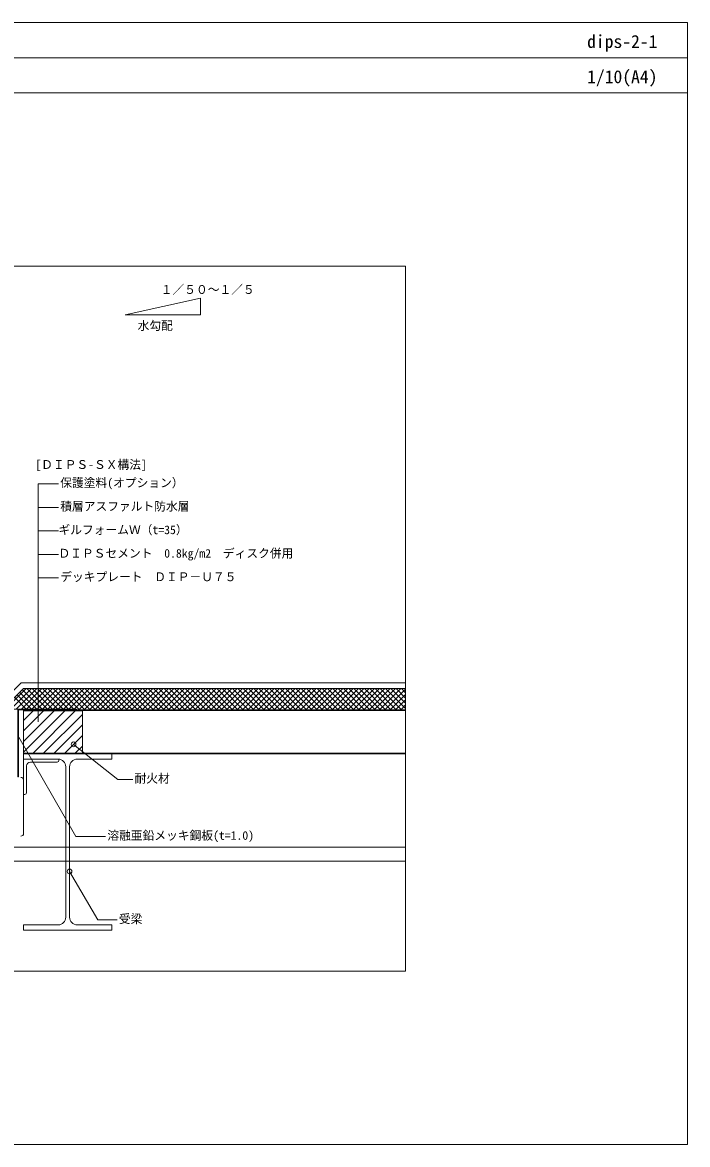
# Model space of a CAD drawing. Units: millimetres, scale not verified. Extents: x -1380 to 1380, y -955 to 955.
# Drawn here: x 248 to 1380, y -955 to 955 of the extents above; entities that cross this region are included whole.
import ezdxf
from ezdxf.enums import TextEntityAlignment as Align

# ---------------------------------------------------------------- set-up
doc = ezdxf.new("R2010")
doc.units = ezdxf.units.MM
doc.header["$LTSCALE"] = 3
for name, color, linetype, lineweight in [('0-0_0', 7, 'Continuous', 18), ('0-1_BOUSUI', 1, 'Continuous', 18), ('0-2_MOJI', 7, 'Continuous', 18), ('0-3_HATCH', 9, 'Continuous', 18), ('0-4_KANAMONO', 5, 'Continuous', 18), ('0-6_TEKKOTU', 7, 'Continuous', 18), ('0-8_dekki', 3, 'Continuous', 18), ('0-A_dannnetu', 6, 'Continuous', 18), ('0-D_Layer2', 3, 'Continuous', 18), ('0-E_WAKU', 7, 'Continuous', 18)]:
    doc.layers.add(name, color=color, linetype=linetype, lineweight=lineweight)
doc.styles.add('ＭＳ ゴシック', font='')
doc.styles.get('ＭＳ ゴシック').set_extended_font_data('MS Gothic')

msp = doc.modelspace()

# ---------------------------------------------------------------- linework, layer by layer
at = {"layer": '0-0_0'}
msp.add_line((-1380.043, 894.971), (1379.957, 894.971), dxfattribs=at)
msp.add_lwpolyline([(-900.043, -660.029), (899.957, -660.029), (899.957, 539.971), (-900.043, 539.971)], close=True, dxfattribs=at)
at = {"layer": '0-1_BOUSUI'}
msp.add_lwpolyline([(160.812, -283.943), (204.954, -239.8), (204.954, -209.886), (245.812, -169.029), (899.957, -169.029)], dxfattribs=at)
at = {"layer": '0-2_MOJI'}
for p, q in [((550.936, 485.931), (550.936, 457.425)), ((274.663, -235.765), (274.663, 169.554)), ((274.663, 169.554), (309.239, 169.554)), ((274.663, 129.554), (309.239, 129.554)), ((274.663, 89.554), (309.239, 89.554)), ((274.663, 49.554), (309.239, 49.554)), ((274.663, 9.554), (309.239, 9.554))]:
    msp.add_line(p, q, dxfattribs=at)
for points in [[(550.936, 457.425), (422.557, 457.425), (550.936, 485.931)], [(389.401, -430.676), (338.963, -430.676), (241.495, -261.856)], [(334.942, -273.817), (410.501, -333.593), (435.72, -333.593)], [(409.035, -572.744), (375.96, -572.744), (328.204, -490.029)]]:
    msp.add_lwpolyline(points, dxfattribs=at)
for centre in [(334.942, -273.817), (328.204, -490.029)]:
    msp.add_circle(centre, 4, dxfattribs=at)
at = {"layer": '0-3_HATCH'}
for p, q in [((237.139, -214.029), (272.139, -179.029)), ((263.427, -214.029), (239.191, -189.792)), ((272.408, -214.029), (243.681, -185.302)), ((246.119, -214.029), (281.119, -179.029)), ((281.388, -214.029), (248.171, -180.812)), ((255.1, -214.029), (290.1, -179.029)), ((290.368, -214.029), (255.368, -179.029)), ((264.08, -214.029), (299.08, -179.029)), ((299.348, -214.029), (264.348, -179.029)), ((273.06, -214.029), (308.06, -179.029)), ((308.329, -214.029), (273.329, -179.029)), ((282.04, -214.029), (317.04, -179.029)), ((317.309, -214.029), (282.309, -179.029)), ((291.021, -214.029), (326.021, -179.029)), ((326.289, -214.029), (291.289, -179.029)), ((300.001, -214.029), (335.001, -179.029)), ((335.269, -214.029), (300.269, -179.029)), ((308.981, -214.029), (343.981, -179.029)), ((345.25, -215.029), (309.25, -179.029)), ((317.961, -214.029), (352.961, -179.029)), ((354.23, -215.029), (318.23, -179.029)), ((326.942, -214.029), (361.942, -179.029)), ((363.21, -215.029), (327.21, -179.029)), ((335.922, -214.029), (370.922, -179.029)), ((372.19, -215.029), (336.19, -179.029)), ((343.902, -215.029), (379.902, -179.029)), ((381.171, -215.029), (345.171, -179.029)), ((352.882, -215.029), (388.882, -179.029)), ((390.151, -215.029), (354.151, -179.029)), ((361.863, -215.029), (397.863, -179.029)), ((399.131, -215.029), (363.131, -179.029)), ((370.843, -215.029), (406.843, -179.029)), ((408.111, -215.029), (372.111, -179.029)), ((379.823, -215.029), (415.823, -179.029)), ((417.092, -215.029), (381.092, -179.029)), ((388.803, -215.029), (424.803, -179.029)), ((426.072, -215.029), (390.072, -179.029)), ((397.784, -215.029), (433.784, -179.029)), ((435.052, -215.029), (399.052, -179.029)), ((406.764, -215.029), (442.764, -179.029)), ((444.032, -215.029), (408.032, -179.029)), ((415.744, -215.029), (451.744, -179.029)), ((453.013, -215.029), (417.013, -179.029)), ((424.725, -215.029), (460.725, -179.029)), ((461.993, -215.029), (425.993, -179.029)), ((433.705, -215.029), (469.705, -179.029)), ((470.973, -215.029), (434.973, -179.029)), ((442.685, -215.029), (478.685, -179.029)), ((479.953, -215.029), (443.953, -179.029)), ((451.665, -215.029), (487.665, -179.029)), ((488.934, -215.029), (452.934, -179.029)), ((460.646, -215.029), (496.646, -179.029)), ((497.914, -215.029), (461.914, -179.029)), ((469.626, -215.029), (505.626, -179.029)), ((506.894, -215.029), (470.894, -179.029)), ((478.606, -215.029), (514.606, -179.029)), ((515.874, -215.029), (479.874, -179.029)), ((487.586, -215.029), (523.586, -179.029)), ((524.855, -215.029), (488.855, -179.029)), ((496.567, -215.029), (532.567, -179.029)), ((533.835, -215.029), (497.835, -179.029)), ((505.547, -215.029), (541.547, -179.029)), ((542.815, -215.029), (506.815, -179.029)), ((514.527, -215.029), (550.527, -179.029)), ((551.795, -215.029), (515.795, -179.029)), ((523.507, -215.029), (559.507, -179.029)), ((560.776, -215.029), (524.776, -179.029)), ((532.488, -215.029), (568.488, -179.029)), ((569.756, -215.029), (533.756, -179.029)), ((541.468, -215.029), (577.468, -179.029)), ((578.736, -215.029), (542.736, -179.029)), ((550.448, -215.029), (586.448, -179.029)), ((587.717, -215.029), (551.717, -179.029)), ((559.428, -215.029), (595.428, -179.029)), ((596.697, -215.029), (560.697, -179.029)), ((568.409, -215.029), (604.409, -179.029)), ((605.677, -215.029), (569.677, -179.029)), ((577.389, -215.029), (613.389, -179.029)), ((614.657, -215.029), (578.657, -179.029)), ((586.369, -215.029), (622.369, -179.029)), ((623.638, -215.029), (587.638, -179.029)), ((595.349, -215.029), (631.349, -179.029)), ((632.618, -215.029), (596.618, -179.029)), ((604.33, -215.029), (640.33, -179.029)), ((641.598, -215.029), (605.598, -179.029)), ((613.31, -215.029), (649.31, -179.029)), ((650.578, -215.029), (614.578, -179.029)), ((622.29, -215.029), (658.29, -179.029)), ((659.559, -215.029), (623.559, -179.029)), ((631.27, -215.029), (667.27, -179.029)), ((668.539, -215.029), (632.539, -179.029)), ((640.251, -215.029), (676.251, -179.029)), ((677.519, -215.029), (641.519, -179.029)), ((649.231, -215.029), (685.231, -179.029)), ((686.499, -215.029), (650.499, -179.029)), ((658.211, -215.029), (694.211, -179.029)), ((695.48, -215.029), (659.48, -179.029)), ((667.191, -215.029), (703.191, -179.029)), ((704.46, -215.029), (668.46, -179.029)), ((676.172, -215.029), (712.172, -179.029)), ((713.44, -215.029), (677.44, -179.029)), ((685.152, -215.029), (721.152, -179.029)), ((722.42, -215.029), (686.42, -179.029)), ((694.132, -215.029), (730.132, -179.029)), ((731.401, -215.029), (695.401, -179.029)), ((703.112, -215.029), (739.112, -179.029)), ((740.381, -215.029), (704.381, -179.029)), ((712.093, -215.029), (748.093, -179.029)), ((749.361, -215.029), (713.361, -179.029)), ((721.073, -215.029), (757.073, -179.029)), ((758.341, -215.029), (722.341, -179.029)), ((730.053, -215.029), (766.053, -179.029)), ((767.322, -215.029), (731.322, -179.029)), ((739.033, -215.029), (775.033, -179.029)), ((776.302, -215.029), (740.302, -179.029)), ((748.014, -215.029), (784.014, -179.029)), ((785.282, -215.029), (749.282, -179.029)), ((756.994, -215.029), (792.994, -179.029)), ((794.262, -215.029), (758.262, -179.029)), ((765.974, -215.029), (801.974, -179.029)), ((803.243, -215.029), (767.243, -179.029)), ((774.955, -215.029), (810.955, -179.029)), ((812.223, -215.029), (776.223, -179.029)), ((783.935, -215.029), (819.935, -179.029)), ((821.203, -215.029), (785.203, -179.029)), ((792.915, -215.029), (828.915, -179.029)), ((830.183, -215.029), (794.183, -179.029)), ((801.895, -215.029), (837.895, -179.029)), ((839.164, -215.029), (803.164, -179.029)), ((810.876, -215.029), (846.876, -179.029)), ((848.144, -215.029), (812.144, -179.029)), ((819.856, -215.029), (855.856, -179.029)), ((857.124, -215.029), (821.124, -179.029)), ((828.836, -215.029), (864.836, -179.029)), ((866.104, -215.029), (830.104, -179.029)), ((837.816, -215.029), (873.816, -179.029)), ((875.085, -215.029), (839.085, -179.029)), ((846.797, -215.029), (882.797, -179.029)), ((884.065, -215.029), (848.065, -179.029)), ((855.777, -215.029), (891.777, -179.029)), ((893.045, -215.029), (857.045, -179.029)), ((864.757, -215.029), (899.957, -179.828)), ((899.957, -212.96), (866.025, -179.029)), ((873.737, -215.029), (899.957, -188.809)), ((899.957, -203.98), (875.006, -179.029)), ((899.957, -195), (883.986, -179.029)), ((899.957, -186.02), (892.966, -179.029)), ((254.447, -214.029), (234.7, -194.282)), ((882.718, -215.029), (899.957, -197.789)), ((891.698, -215.029), (899.957, -206.769)), ((249.954, -233.081), (266.007, -217.029)), ((249.954, -251.042), (283.967, -217.029)), ((249.954, -269.002), (301.928, -217.029)), ((249.954, -286.963), (319.888, -217.029)), ((266.049, -288.829), (337.849, -217.029)), ((284.009, -288.829), (349.954, -222.884)), ((301.97, -288.829), (349.954, -240.845)), ((319.93, -288.829), (349.954, -258.805)), ((337.891, -288.829), (349.954, -276.766))]:
    msp.add_line(p, q, dxfattribs=at)
for points in [[(219.179, -214.029), (230.01, -203.197), (254.179, -179.029)], [(228.159, -214.029), (233.297, -208.891), (263.159, -179.029)]]:
    msp.add_lwpolyline(points, dxfattribs=at)
msp.add_lwpolyline([(249.954, -288.829), (349.954, -288.829), (349.954, -217.029), (249.954, -217.029)], close=True, dxfattribs=at)
at = {"layer": '0-4_KANAMONO'}
msp.add_line((249.954, -334.641), (249.954, -425.441), dxfattribs=at)
msp.add_lwpolyline([(240.954, -329.034), (240.954, -215.029), (339.954, -215.029), (339.954, -214.029), (239.954, -214.029), (239.954, -329.034)], close=True, dxfattribs=at)
for centre, start, end in [((245.354, -334.641), 360, 90), ((245.354, -425.441), 270, 0)]:
    msp.add_arc(centre, 4.6, start, end, dxfattribs=at)
at = {"layer": '0-6_TEKKOTU'}
for p, q in [((321.704, -568.029), (321.704, -312.029)), ((328.204, -312.029), (328.204, -568.029)), ((-277.511, -448.934), (899.957, -448.934)), ((-277.511, -472.934), (899.957, -472.934))]:
    msp.add_line(p, q, dxfattribs=at)
for points in [[(308.704, -299.029), (249.954, -299.029), (249.954, -290.029), (399.954, -290.029), (399.954, -299.029), (341.204, -299.029)], [(341.204, -581.029), (399.954, -581.029), (399.954, -590.029), (249.954, -590.029), (249.954, -581.029), (308.704, -581.029)]]:
    msp.add_lwpolyline(points, dxfattribs=at)
for centre, start, end in [((308.704, -312.029), 0, 90), ((341.204, -312.029), 90, 180), ((308.704, -568.029), 270, 0), ((341.204, -568.029), 180, 270)]:
    msp.add_arc(centre, 13, start, end, dxfattribs=at)
at = {"layer": '0-8_dekki'}
for p, q in [((899.957, -216.229), (249.954, -216.229)), ((249.954, -288.829), (899.957, -288.829))]:
    msp.add_line(p, q, dxfattribs=at)
msp.add_lwpolyline([(899.957, -215.029), (249.954, -215.029), (249.954, -290.029), (899.957, -290.029)], dxfattribs=at)
at = {"layer": '0-A_dannnetu'}
for p, q in [((899.957, -179.029), (249.954, -179.029)), ((899.957, -215.029), (339.954, -215.029))]:
    msp.add_line(p, q, dxfattribs=at)
msp.add_lwpolyline([(239.954, -214.029), (214.954, -214.029), (249.954, -179.029)], dxfattribs=at)
msp.add_lwpolyline([(214.954, -214.029), (249.954, -179.029), (899.957, -179.029), (899.957, -215.029), (339.954, -215.029), (339.954, -214.029)], close=True, dxfattribs=at)
at = {"layer": '0-D_Layer2'}
for p, q in [((249.954, -299.029), (309.954, -299.029)), ((249.954, -299.029), (249.954, -359.029)), ((261.454, -304.029), (306.954, -304.029)), ((309.954, -301.029), (309.954, -299.029)), ((254.954, -356.029), (254.954, -310.529)), ((249.954, -359.029), (251.954, -359.029))]:
    msp.add_line(p, q, dxfattribs=at)
for centre, radius, start, end in [((261.454, -310.529), 6.5, 90, 180), ((306.954, -301.029), 3, 270, 0), ((251.954, -356.029), 3, 270, 0)]:
    msp.add_arc(centre, radius, start, end, dxfattribs=at)
at = {"layer": '0-E_WAKU'}
for points in [[(1379.957, 834.971), (-1380.043, 834.971), (-1380.043, 954.971), (1379.957, 954.971)], [(-1380.043, -955.029), (1379.957, -955.029), (1379.957, 954.971), (-1380.043, 954.971)]]:
    msp.add_lwpolyline(points, close=True, dxfattribs=at)

# ---------------------------------------------------------------- texts
at = {"layer": '0-2_MOJI', "style": 'ＭＳ ゴシック'}
for s, p in [('１／５０～１／５', (483.276, 488.476)), ('水勾配', (443.943, 427.157)), ('[ＤＩＰＳ-ＳＸ構法]', (269.81, 190.603)), ('保護塗料(オプション）', (312.239, 159.554)), ('積層アスファルト防水層', (312.239, 119.554)), ('ギルフォームＷ（t=35）', (309.239, 79.554)), ('ＤＩＰＳセメント\u30000.8kg/m2\u3000ディスク併用', (309.239, 39.554)), ('デッキプレート\u3000ＤＩＰ－Ｕ７５', (312.239, -0.446)), ('耐火材', (438.72, -343.593)), ('溶融亜鉛メッキ鋼板(t=1.0)', (392.401, -440.676)), ('受梁', (412.035, -582.744))]:
    msp.add_text(s, height=14.66, dxfattribs=at).set_placement(p, align=Align.BOTTOM_LEFT)
at = {"layer": '0-E_WAKU', "style": 'ＭＳ ゴシック'}
for s, p in [('dips-2-1', (1209.018, 904.971)), ('1/10(A4)', (1209.018, 844.971))]:
    msp.add_text(s, height=21.99, dxfattribs=at).set_placement(p, align=Align.BOTTOM_LEFT)

doc.saveas('drawing.dxf')
